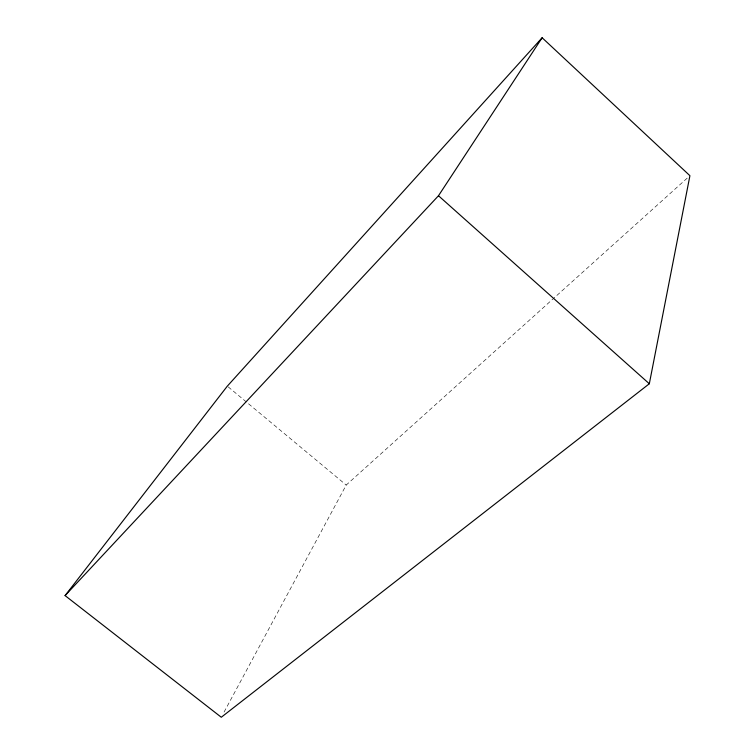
<?xml version="1.0" encoding="UTF-8"?>
<svg xmlns="http://www.w3.org/2000/svg" width="755" height="755" viewBox="0 0 755 755"><rect width="100%" height="100%" fill="white"/><g stroke="black" fill="none" stroke-linecap="round" stroke-linejoin="round"><path stroke-width="0.57" stroke-dasharray="3.77 2.83" d="M224.075 712.069L346.215 485.05L688.164 177.274M228.227 386.9L346.215 485.05"/><path stroke-width="1.13" d="M649.328 383.757L689.919 175.698L542.128 37.75L227.321 386.145L65.081 595.601L221.29 717.25L649.328 383.757L438.485 195.743L542.128 37.75M65.081 595.601L438.485 195.743"/></g></svg>
